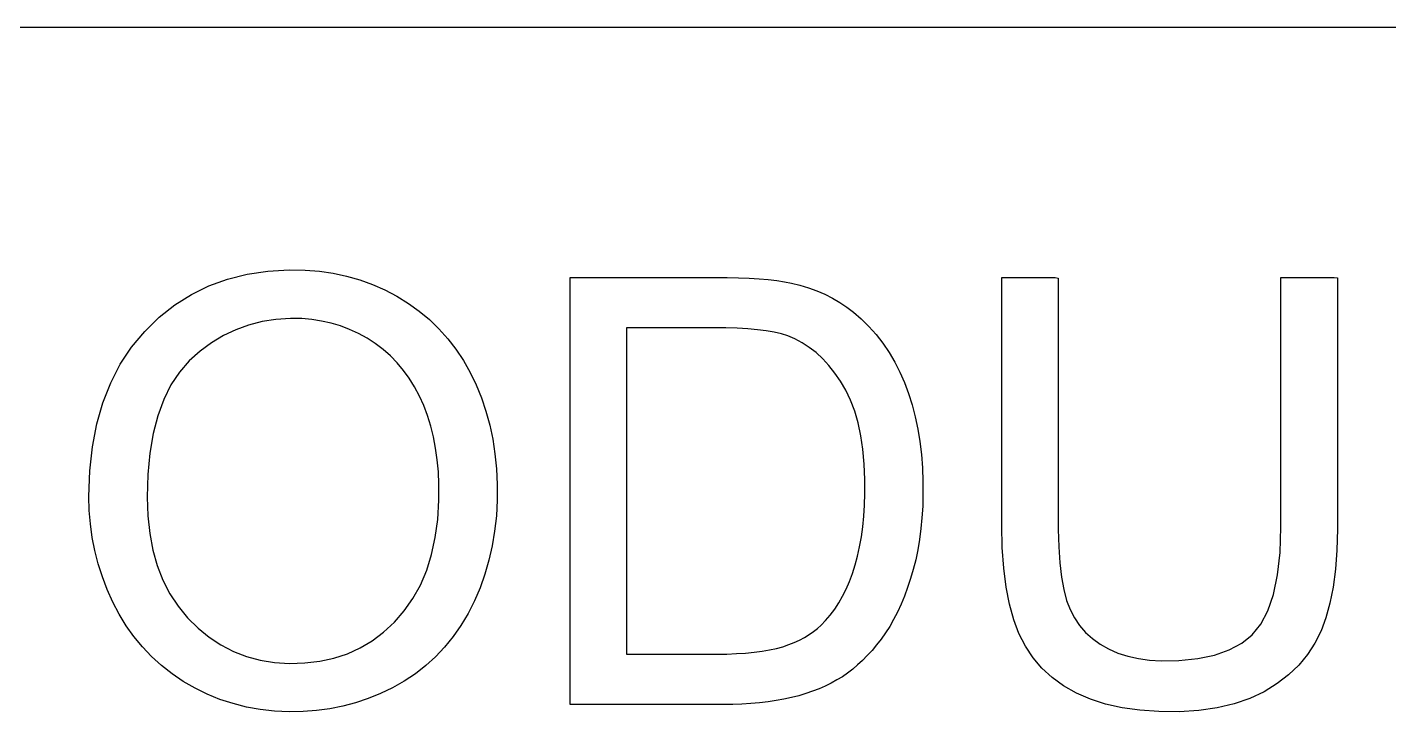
# Model space of a CAD drawing. Header units: metres. Extents: x 3906 to 4789, y 859 to 1465.
# Drawn here: x 4433.8 to 4570.8, y 969.7 to 1038.6 of the extents above; entities that cross this region are included whole.
import ezdxf

# ---------------------------------------------------------------- set-up
doc = ezdxf.new("R2010")
doc.units = ezdxf.units.M

msp = doc.modelspace()

# ---------------------------------------------------------------- linework, layer by layer
at = {"layer": 'COMPONENT1'}
for p, q in [((4453.94, 1013.23), (4455.92, 1013.73)), ((4455.92, 1013.73), (4457.99, 1014.04)), ((4457.99, 1014.04), (4460.16, 1014.17)), ((4460.16, 1014.17), (4461.76, 1014.14)), ((4461.76, 1014.14), (4463.19, 1014.03)), ((4463.19, 1014.03), (4464.57, 1013.82)), ((4464.57, 1013.82), (4465.92, 1013.54)), ((4450.31, 1011.69), (4452.07, 1012.55)), ((4452.07, 1012.55), (4453.94, 1013.23)), ((4465.92, 1013.54), (4467.24, 1013.16)), ((4467.24, 1013.16), (4468.52, 1012.7)), ((4468.52, 1012.7), (4469.76, 1012.15)), ((4488.41, 1013.39), (4488.93, 1013.41)), ((4488.41, 1011.3), (4488.41, 1013.39)), ((4488.93, 1013.41), (4490.51, 1013.41)), ((4490.51, 1013.41), (4492.8, 1013.41)), ((4492.8, 1013.41), (4495.46, 1013.41)), ((4495.46, 1013.41), (4498.17, 1013.41)), ((4498.17, 1013.41), (4500.58, 1013.41)), ((4500.58, 1013.41), (4502.37, 1013.41)), ((4502.37, 1013.41), (4503.19, 1013.41)), ((4503.19, 1013.41), (4504.21, 1013.4)), ((4504.21, 1013.4), (4505.35, 1013.38)), ((4505.35, 1013.38), (4506.42, 1013.33)), ((4506.42, 1013.33), (4507.42, 1013.27)), ((4507.42, 1013.27), (4508.35, 1013.19)), ((4508.35, 1013.19), (4509.2, 1013.09)), ((4509.2, 1013.09), (4509.98, 1012.97)), ((4509.98, 1012.97), (4510.69, 1012.83)), ((4510.69, 1012.83), (4511.53, 1012.62)), ((4511.53, 1012.62), (4512.4, 1012.36)), ((4512.4, 1012.36), (4513.24, 1012.05)), ((4531.83, 1011.7), (4531.83, 1013.41)), ((4531.83, 1013.41), (4532.32, 1013.41)), ((4532.32, 1013.41), (4533.43, 1013.41)), ((4533.43, 1013.41), (4534.84, 1013.41)), ((4534.84, 1013.41), (4536.21, 1013.41)), ((4536.21, 1013.41), (4537.21, 1013.41)), ((4537.21, 1013.41), (4537.51, 1013.34)), ((4537.51, 1013.34), (4537.51, 1010.83)), ((4559.93, 1013.41), (4560.37, 1013.41)), ((4559.93, 1011.5), (4559.93, 1013.41)), ((4560.37, 1013.41), (4561.45, 1013.41)), ((4561.45, 1013.41), (4562.86, 1013.41)), ((4562.86, 1013.41), (4564.24, 1013.41)), ((4564.24, 1013.41), (4565.27, 1013.41)), ((4565.27, 1013.41), (4565.61, 1013.38)), ((4565.61, 1013.38), (4565.61, 1011.06)), ((4448.64, 1010.64), (4450.31, 1011.69)), ((4469.76, 1012.15), (4470.97, 1011.52)), ((4470.97, 1011.52), (4472.14, 1010.8)), ((4488.41, 1006.32), (4488.41, 1011.3)), ((4513.24, 1012.05), (4514.04, 1011.71)), ((4514.04, 1011.71), (4514.82, 1011.32)), ((4514.82, 1011.32), (4515.55, 1010.89)), ((4531.83, 1007.08), (4531.83, 1011.7)), ((4559.93, 1006.76), (4559.93, 1011.5)), ((4565.61, 1011.06), (4565.61, 1006.07)), ((4447.08, 1009.4), (4448.64, 1010.64)), ((4472.14, 1010.8), (4473.23, 1010.01)), ((4473.23, 1010.01), (4474.26, 1009.16)), ((4515.55, 1010.89), (4516.26, 1010.41)), ((4516.26, 1010.41), (4516.93, 1009.9)), ((4516.93, 1009.9), (4517.7, 1009.23)), ((4537.51, 1010.83), (4537.51, 1005.74)), ((4445.62, 1007.98), (4447.08, 1009.4)), ((4456.07, 1008.62), (4454.77, 1008.15)), ((4457.42, 1008.96), (4456.07, 1008.62)), ((4458.82, 1009.18), (4457.42, 1008.96)), ((4460.27, 1009.27), (4458.82, 1009.18)), ((4461.41, 1009.26), (4460.27, 1009.27)), ((4462.42, 1009.17), (4461.41, 1009.26)), ((4463.41, 1009.02), (4462.42, 1009.17)), ((4464.38, 1008.81), (4463.41, 1009.02)), ((4465.32, 1008.53), (4464.38, 1008.81)), ((4466.23, 1008.18), (4465.32, 1008.53)), ((4467.12, 1007.77), (4466.23, 1008.18)), ((4474.26, 1009.16), (4475.21, 1008.23)), ((4475.21, 1008.23), (4476.1, 1007.24)), ((4494.4, 1008.34), (4494.09, 1008.32)), ((4494.09, 1008.32), (4494.09, 1006.69)), ((4495.35, 1008.34), (4494.4, 1008.34)), ((4496.73, 1008.34), (4495.35, 1008.34)), ((4498.35, 1008.34), (4496.73, 1008.34)), ((4500, 1008.34), (4498.35, 1008.34)), ((4501.48, 1008.34), (4500, 1008.34)), ((4502.58, 1008.34), (4501.48, 1008.34)), ((4503.1, 1008.34), (4502.58, 1008.34)), ((4504.09, 1008.33), (4503.1, 1008.34)), ((4505.23, 1008.3), (4504.09, 1008.33)), ((4506.29, 1008.23), (4505.23, 1008.3)), ((4507.26, 1008.15), (4506.29, 1008.23)), ((4517.7, 1009.23), (4518.48, 1008.46)), ((4518.48, 1008.46), (4519.21, 1007.65)), ((4444.3, 1006.4), (4445.62, 1007.98)), ((4452.33, 1006.84), (4451.19, 1005.99)), ((4453.53, 1007.56), (4452.33, 1006.84)), ((4454.77, 1008.15), (4453.53, 1007.56)), ((4467.98, 1007.3), (4467.12, 1007.77)), ((4468.81, 1006.76), (4467.98, 1007.3)), ((4476.1, 1007.24), (4476.92, 1006.18)), ((4508.15, 1008.03), (4507.26, 1008.15)), ((4508.95, 1007.89), (4508.15, 1008.03)), ((4509.67, 1007.72), (4508.95, 1007.89)), ((4510.3, 1007.52), (4509.67, 1007.72)), ((4511.01, 1007.23), (4510.3, 1007.52)), ((4511.76, 1006.84), (4511.01, 1007.23)), ((4512.47, 1006.37), (4511.76, 1006.84)), ((4519.21, 1007.65), (4519.88, 1006.78)), ((4531.83, 1001), (4531.83, 1007.08)), ((4443.16, 1004.68), (4444.3, 1006.4)), ((4451.19, 1005.99), (4450.1, 1005.02)), ((4469.6, 1006.16), (4468.81, 1006.76)), ((4470.33, 1005.52), (4469.6, 1006.16)), ((4471.01, 1004.82), (4470.33, 1005.52)), ((4476.92, 1006.18), (4477.67, 1005.05)), ((4488.41, 999.43), (4488.41, 1006.32)), ((4494.09, 1006.69), (4494.09, 1002.87)), ((4513.16, 1005.84), (4512.47, 1006.37)), ((4513.82, 1005.23), (4513.16, 1005.84)), ((4519.88, 1006.78), (4520.5, 1005.87)), ((4520.5, 1005.87), (4521.07, 1004.9)), ((4537.51, 1005.74), (4537.51, 999.53)), ((4559.93, 1000.64), (4559.93, 1006.76)), ((4565.61, 1006.07), (4565.61, 999.88)), ((4442.2, 1002.82), (4443.16, 1004.68)), ((4450.1, 1005.02), (4449.1, 1003.89)), ((4471.65, 1004.06), (4471.01, 1004.82)), ((4472.23, 1003.26), (4471.65, 1004.06)), ((4477.67, 1005.05), (4478.35, 1003.85)), ((4514.45, 1004.54), (4513.82, 1005.23)), ((4515.05, 1003.79), (4514.45, 1004.54)), ((4521.07, 1004.9), (4521.59, 1003.89)), ((4441.41, 1000.81), (4442.2, 1002.82)), ((4449.1, 1003.89), (4448.24, 1002.6)), ((4472.77, 1002.39), (4472.23, 1003.26)), ((4478.35, 1003.85), (4478.96, 1002.59)), ((4494.09, 1002.87), (4494.09, 997.6)), ((4515.63, 1002.96), (4515.05, 1003.79)), ((4516.16, 1002.06), (4515.63, 1002.96)), ((4521.59, 1003.89), (4522.06, 1002.83)), ((4522.06, 1002.83), (4522.47, 1001.72)), ((4448.24, 1002.6), (4447.52, 1001.13)), ((4473.25, 1001.48), (4472.77, 1002.39)), ((4473.68, 1000.52), (4473.25, 1001.48)), ((4478.96, 1002.59), (4479.49, 1001.29)), ((4516.63, 1001.06), (4516.16, 1002.06)), ((4522.47, 1001.72), (4522.83, 1000.58)), ((4440.79, 998.67), (4441.41, 1000.81)), ((4447.52, 1001.13), (4446.92, 999.5)), ((4474.06, 999.51), (4473.68, 1000.52)), ((4479.49, 1001.29), (4479.94, 999.94)), ((4517.04, 999.97), (4516.63, 1001.06)), ((4517.38, 998.78), (4517.04, 999.97)), ((4522.83, 1000.58), (4523.14, 999.39)), ((4531.83, 994.91), (4531.83, 1001)), ((4559.93, 994.61), (4559.93, 1000.64)), ((4440.35, 996.38), (4440.79, 998.67)), ((4446.92, 999.5), (4446.46, 997.7)), ((4474.39, 998.46), (4474.06, 999.51)), ((4479.94, 999.94), (4480.32, 998.56)), ((4488.41, 991.6), (4488.41, 999.43)), ((4517.65, 997.49), (4517.38, 998.78)), ((4523.14, 999.39), (4523.4, 998.16)), ((4537.51, 999.53), (4537.51, 993.66)), ((4565.61, 999.88), (4565.61, 993.95)), ((4446.46, 997.7), (4446.13, 995.73)), ((4474.66, 997.37), (4474.39, 998.46)), ((4474.88, 996.24), (4474.66, 997.37)), ((4480.32, 998.56), (4480.63, 997.13)), ((4494.09, 997.6), (4494.09, 991.63)), ((4517.85, 996.12), (4517.65, 997.49)), ((4523.4, 998.16), (4523.6, 996.9)), ((4440.09, 993.95), (4440.35, 996.38)), ((4475.05, 995.07), (4474.88, 996.24)), ((4480.63, 997.13), (4480.85, 995.66)), ((4517.98, 994.64), (4517.85, 996.12)), ((4523.6, 996.9), (4523.76, 995.59)), ((4446.13, 995.73), (4445.93, 993.59)), ((4475.16, 993.86), (4475.05, 995.07)), ((4480.85, 995.66), (4481, 994.15)), ((4518.05, 993.07), (4517.98, 994.64)), ((4523.76, 995.59), (4523.86, 994.25)), ((4531.83, 990.29), (4531.83, 994.91)), ((4559.93, 990.13), (4559.93, 994.61)), ((4440, 991.37), (4440.09, 993.95)), ((4445.93, 993.59), (4445.86, 991.29)), ((4475.21, 992.61), (4475.16, 993.86)), ((4481, 994.15), (4481.07, 992.59)), ((4523.86, 994.25), (4523.91, 992.87)), ((4537.51, 993.66), (4537.51, 989.6)), ((4565.61, 993.95), (4565.61, 989.74)), ((4475.21, 991), (4475.21, 992.61)), ((4481.07, 992.59), (4481.07, 991)), ((4518.05, 991.66), (4518.05, 993.07)), ((4523.91, 992.87), (4523.91, 991.56)), ((4440.04, 989.98), (4440, 991.37)), ((4445.86, 991.29), (4445.93, 989.42)), ((4475.09, 989.07), (4475.21, 991)), ((4481.07, 991), (4480.99, 989.43)), ((4488.41, 983.81), (4488.41, 991.6)), ((4494.09, 991.63), (4494.09, 985.69)), ((4517.95, 989.39), (4518.02, 990.5)), ((4518.02, 990.5), (4518.05, 991.66)), ((4523.88, 990.39), (4523.81, 989.24)), ((4523.91, 991.56), (4523.88, 990.39)), ((4440.15, 988.61), (4440.04, 989.98)), ((4445.93, 989.42), (4446.12, 987.66)), ((4474.85, 987.25), (4475.09, 989.07)), ((4480.99, 989.43), (4480.82, 987.9)), ((4517.85, 988.32), (4517.95, 989.39)), ((4523.81, 989.24), (4523.71, 988.14)), ((4531.83, 988.45), (4531.83, 990.29)), ((4537.51, 989.6), (4537.52, 988.07)), ((4559.93, 988.3), (4559.93, 990.13)), ((4565.61, 989.74), (4565.61, 988.08)), ((4440.34, 987.26), (4440.15, 988.61)), ((4446.12, 987.66), (4446.43, 985.99)), ((4480.82, 987.9), (4480.58, 986.41)), ((4517.71, 987.3), (4517.85, 988.32)), ((4523.71, 988.14), (4523.57, 987.06)), ((4531.88, 986.23), (4531.83, 988.45)), ((4537.52, 988.07), (4537.57, 986.3)), ((4559.83, 985.74), (4559.93, 988.3)), ((4565.61, 988.08), (4565.55, 985.99)), ((4440.6, 985.93), (4440.34, 987.26)), ((4474.47, 985.54), (4474.85, 987.25)), ((4480.58, 986.41), (4480.25, 984.96)), ((4517.33, 985.38), (4517.54, 986.32)), ((4517.54, 986.32), (4517.71, 987.3)), ((4523.57, 987.06), (4523.39, 986.02)), ((4537.57, 986.3), (4537.67, 984.7)), ((4440.94, 984.61), (4440.6, 985.93)), ((4446.43, 985.99), (4446.88, 984.43)), ((4473.98, 983.95), (4474.47, 985.54)), ((4480.25, 984.96), (4479.84, 983.56)), ((4494.09, 985.69), (4494.09, 980.54)), ((4517.09, 984.49), (4517.33, 985.38)), ((4523.18, 985.02), (4522.94, 984.04)), ((4523.39, 986.02), (4523.18, 985.02)), ((4532.03, 984.16), (4531.88, 986.23)), ((4559.58, 983.48), (4559.83, 985.74)), ((4565.55, 985.99), (4565.4, 984.05)), ((4441.36, 983.31), (4440.94, 984.61)), ((4446.88, 984.43), (4447.45, 982.97)), ((4473.35, 982.47), (4473.98, 983.95)), ((4479.84, 983.56), (4479.36, 982.2)), ((4488.41, 977.04), (4488.41, 983.81)), ((4516.51, 982.84), (4516.82, 983.64)), ((4516.82, 983.64), (4517.09, 984.49)), ((4522.94, 984.04), (4522.66, 983.11)), ((4532.27, 982.27), (4532.03, 984.16)), ((4537.67, 984.7), (4537.84, 983.27)), ((4565.4, 984.05), (4565.17, 982.27)), ((4441.84, 982.03), (4441.36, 983.31)), ((4447.45, 982.97), (4448.15, 981.6)), ((4472.6, 981.11), (4473.35, 982.47)), ((4479.36, 982.2), (4478.79, 980.88)), ((4516.18, 982.07), (4516.51, 982.84)), ((4522.36, 982.21), (4522.04, 981.35)), ((4522.66, 983.11), (4522.36, 982.21)), ((4532.61, 980.54), (4532.27, 982.27)), ((4537.84, 983.27), (4538.07, 982.02)), ((4559.18, 981.52), (4559.58, 983.48)), ((4565.17, 982.27), (4564.85, 980.65)), ((4442.41, 980.76), (4441.84, 982.03)), ((4448.15, 981.6), (4448.97, 980.34)), ((4471.73, 979.86), (4472.6, 981.11)), ((4478.79, 980.88), (4478.14, 979.61)), ((4515.44, 980.68), (4515.83, 981.35)), ((4515.83, 981.35), (4516.18, 982.07)), ((4522.04, 981.35), (4521.7, 980.53)), ((4538.07, 982.02), (4538.36, 980.93)), ((4538.36, 980.93), (4538.71, 980.01)), ((4558.62, 979.87), (4559.18, 981.52)), ((4443.05, 979.54), (4442.41, 980.76)), ((4443.75, 978.38), (4443.05, 979.54)), ((4448.97, 980.34), (4449.92, 979.18)), ((4470.73, 978.73), (4471.73, 979.86)), ((4478.14, 979.61), (4477.43, 978.41)), ((4494.09, 980.54), (4494.09, 976.9)), ((4514.12, 978.9), (4514.59, 979.45)), ((4514.59, 979.45), (4515.03, 980.04)), ((4515.03, 980.04), (4515.44, 980.68)), ((4521.34, 979.75), (4520.96, 979.01)), ((4521.7, 980.53), (4521.34, 979.75)), ((4533.04, 978.98), (4532.61, 980.54)), ((4538.71, 980.01), (4539.14, 979.17)), ((4557.91, 978.52), (4558.62, 979.87)), ((4564.85, 980.65), (4564.45, 979.18)), ((4444.53, 977.28), (4443.75, 978.38)), ((4449.92, 979.18), (4450.98, 978.13)), ((4450.98, 978.13), (4452.1, 977.21)), ((4469.65, 977.74), (4470.73, 978.73)), ((4477.43, 978.41), (4476.64, 977.28)), ((4512.89, 977.78), (4513.3, 978.1)), ((4513.3, 978.1), (4513.67, 978.43)), ((4513.67, 978.43), (4514.12, 978.9)), ((4520.56, 978.31), (4520.14, 977.65)), ((4520.96, 979.01), (4520.56, 978.31)), ((4533.57, 977.59), (4533.04, 978.98)), ((4539.14, 979.17), (4539.66, 978.4)), ((4539.66, 978.4), (4540.26, 977.7)), ((4557.04, 977.47), (4557.91, 978.52)), ((4564.45, 979.18), (4563.96, 977.85)), ((4445.38, 976.25), (4444.53, 977.28)), ((4452.1, 977.21), (4453.28, 976.44)), ((4467.28, 976.15), (4468.5, 976.87)), ((4468.5, 976.87), (4469.65, 977.74)), ((4476.64, 977.28), (4475.79, 976.23)), ((4488.41, 972.26), (4488.41, 977.04)), ((4494.09, 976.9), (4494.09, 975.52)), ((4510.4, 976.48), (4510.95, 976.7)), ((4510.95, 976.7), (4511.48, 976.94)), ((4511.48, 976.94), (4511.98, 977.2)), ((4511.98, 977.2), (4512.45, 977.48)), ((4512.45, 977.48), (4512.89, 977.78)), ((4519.7, 977.03), (4519.25, 976.45)), ((4520.14, 977.65), (4519.7, 977.03)), ((4534.22, 976.32), (4533.57, 977.59)), ((4540.26, 977.7), (4540.96, 977.08)), ((4540.96, 977.08), (4541.73, 976.52)), ((4555.98, 976.62), (4557.04, 977.47)), ((4563.96, 977.85), (4563.35, 976.63)), ((4446.3, 975.29), (4445.38, 976.25)), ((4453.28, 976.44), (4454.53, 975.8)), ((4454.53, 975.8), (4455.84, 975.29)), ((4464.64, 975.11), (4466, 975.56)), ((4466, 975.56), (4467.28, 976.15)), ((4475.79, 976.23), (4474.87, 975.26)), ((4494.09, 975.52), (4494.48, 975.52)), ((4494.48, 975.52), (4495.49, 975.52)), ((4495.49, 975.52), (4496.93, 975.52)), ((4496.93, 975.52), (4498.59, 975.52)), ((4498.59, 975.52), (4500.26, 975.52)), ((4500.26, 975.52), (4501.73, 975.52)), ((4501.73, 975.52), (4502.8, 975.52)), ((4502.8, 975.52), (4503.26, 975.52)), ((4503.26, 975.52), (4504.18, 975.53)), ((4504.18, 975.53), (4505.15, 975.57)), ((4505.15, 975.57), (4506.07, 975.62)), ((4506.07, 975.62), (4506.93, 975.71)), ((4506.93, 975.71), (4507.73, 975.81)), ((4507.73, 975.81), (4508.48, 975.94)), ((4508.48, 975.94), (4509.17, 976.1)), ((4509.17, 976.1), (4509.81, 976.27)), ((4509.81, 976.27), (4510.4, 976.48)), ((4518.31, 975.37), (4517.83, 974.88)), ((4518.79, 975.89), (4518.31, 975.37)), ((4519.25, 976.45), (4518.79, 975.89)), ((4534.99, 975.16), (4534.22, 976.32)), ((4541.73, 976.52), (4542.59, 976.04)), ((4542.59, 976.04), (4543.52, 975.63)), ((4543.52, 975.63), (4544.52, 975.31)), ((4544.52, 975.31), (4545.58, 975.08)), ((4551.56, 975.07), (4553.24, 975.42)), ((4553.24, 975.42), (4554.72, 975.94)), ((4554.72, 975.94), (4555.98, 976.62)), ((4562.6, 975.49), (4561.71, 974.42)), ((4563.35, 976.63), (4562.6, 975.49)), ((4447.29, 974.39), (4446.3, 975.29)), ((4448.36, 973.55), (4447.29, 974.39)), ((4455.84, 975.29), (4457.22, 974.92)), ((4457.22, 974.92), (4458.66, 974.69)), ((4458.66, 974.69), (4460.17, 974.59)), ((4460.17, 974.59), (4461.72, 974.63)), ((4461.72, 974.63), (4463.22, 974.8)), ((4463.22, 974.8), (4464.64, 975.11)), ((4473.89, 974.37), (4472.84, 973.55)), ((4474.87, 975.26), (4473.89, 974.37)), ((4516.84, 974), (4516.33, 973.61)), ((4517.34, 974.43), (4516.84, 974)), ((4517.83, 974.88), (4517.34, 974.43)), ((4535.88, 974.11), (4534.99, 975.16)), ((4536.91, 973.16), (4535.88, 974.11)), ((4545.58, 975.08), (4546.7, 974.92)), ((4546.7, 974.92), (4547.89, 974.85)), ((4547.89, 974.85), (4549.66, 974.88)), ((4549.66, 974.88), (4551.56, 975.07)), ((4561.71, 974.42), (4560.69, 973.45)), ((4449.49, 972.78), (4448.36, 973.55)), ((4450.68, 972.09), (4449.49, 972.78)), ((4471.72, 972.8), (4470.54, 972.14)), ((4472.84, 973.55), (4471.72, 972.8)), ((4514.68, 972.6), (4514.08, 972.31)), ((4515.26, 972.92), (4514.68, 972.6)), ((4515.8, 973.25), (4515.26, 972.92)), ((4516.33, 973.61), (4515.8, 973.25)), ((4538.06, 972.33), (4536.91, 973.16)), ((4560.69, 973.45), (4559.53, 972.55)), ((4451.91, 971.48), (4450.68, 972.09)), ((4453.18, 970.96), (4451.91, 971.48)), ((4469.32, 971.55), (4468.08, 971.05)), ((4470.54, 972.14), (4469.32, 971.55)), ((4488.41, 970.45), (4488.41, 972.26)), ((4511.42, 971.34), (4510.68, 971.16)), ((4512.12, 971.55), (4511.42, 971.34)), ((4512.8, 971.78), (4512.12, 971.55)), ((4513.46, 972.03), (4512.8, 971.78)), ((4514.08, 972.31), (4513.46, 972.03)), ((4539.34, 971.6), (4538.06, 972.33)), ((4540.75, 970.99), (4539.34, 971.6)), ((4558.23, 971.74), (4556.8, 971.06)), ((4559.53, 972.55), (4558.23, 971.74)), ((4454.5, 970.54), (4453.18, 970.96)), ((4455.85, 970.2), (4454.5, 970.54)), ((4457.24, 969.95), (4455.85, 970.2)), ((4458.67, 969.79), (4457.24, 969.95)), ((4462.9, 969.84), (4461.54, 969.74)), ((4464.23, 970.02), (4462.9, 969.84)), ((4465.54, 970.28), (4464.23, 970.02)), ((4466.82, 970.63), (4465.54, 970.28)), ((4468.08, 971.05), (4466.82, 970.63)), ((4489.06, 970.45), (4488.41, 970.45)), ((4490.78, 970.45), (4489.06, 970.45)), ((4493.23, 970.45), (4490.78, 970.45)), ((4496.04, 970.45), (4493.23, 970.45)), ((4498.86, 970.45), (4496.04, 970.45)), ((4501.35, 970.45), (4498.86, 970.45)), ((4503.15, 970.45), (4501.35, 970.45)), ((4503.9, 970.45), (4503.15, 970.45)), ((4504.78, 970.46), (4503.9, 970.45)), ((4505.7, 970.49), (4504.78, 970.46)), ((4506.6, 970.55), (4505.7, 970.49)), ((4507.47, 970.62), (4506.6, 970.55)), ((4508.32, 970.72), (4507.47, 970.62)), ((4509.13, 970.85), (4508.32, 970.72)), ((4509.92, 970.99), (4509.13, 970.85)), ((4510.68, 971.16), (4509.92, 970.99)), ((4542.28, 970.49), (4540.75, 970.99)), ((4543.94, 970.12), (4542.28, 970.49)), ((4545.73, 969.87), (4543.94, 970.12)), ((4547.64, 969.74), (4545.73, 969.87)), ((4551.67, 969.86), (4549.68, 969.73)), ((4553.52, 970.12), (4551.67, 969.86)), ((4555.23, 970.52), (4553.52, 970.12)), ((4556.8, 971.06), (4555.23, 970.52)), ((4460.13, 969.72), (4458.67, 969.79)), ((4461.54, 969.74), (4460.13, 969.72)), ((4549.68, 969.73), (4547.64, 969.74))]:
    msp.add_line(p, q, dxfattribs=at)
at = {"layer": 'GROUP0'}
msp.add_line((3905.79, 1038.57), (4788.75, 1038.57), dxfattribs=at)

doc.saveas('drawing.dxf')
